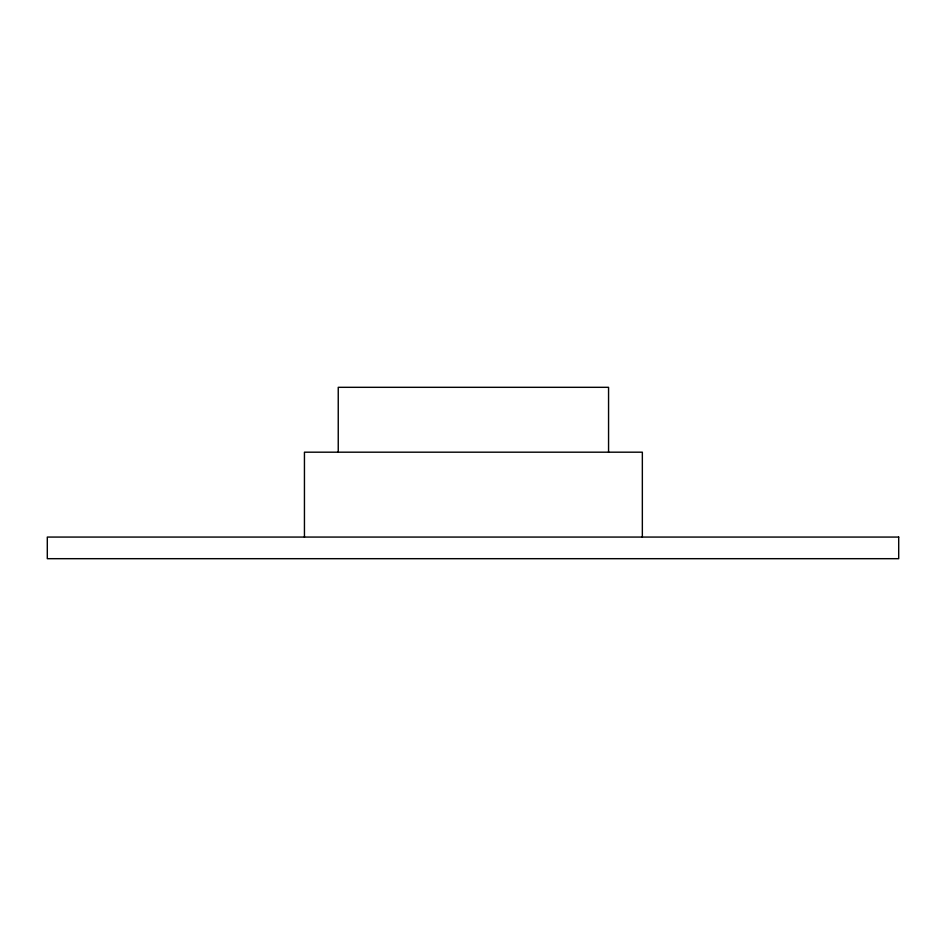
<?xml version="1.0" encoding="UTF-8"?>
<svg xmlns="http://www.w3.org/2000/svg" width="946" height="946" viewBox="0 0 946 946"><rect width="100%" height="100%" fill="white"/><g stroke="black" fill="none" stroke-linecap="round" stroke-linejoin="round"><path stroke-width="1.42" d="M642.346 537.222L642.346 452.188L304.446 452.188L304.446 537.222M608.562 452.188L608.562 387.316L338.242 387.316L338.242 452.188M898.7 537.068L47.3 537.068L47.3 558.684L898.7 558.684L898.7 537.068"/></g></svg>
